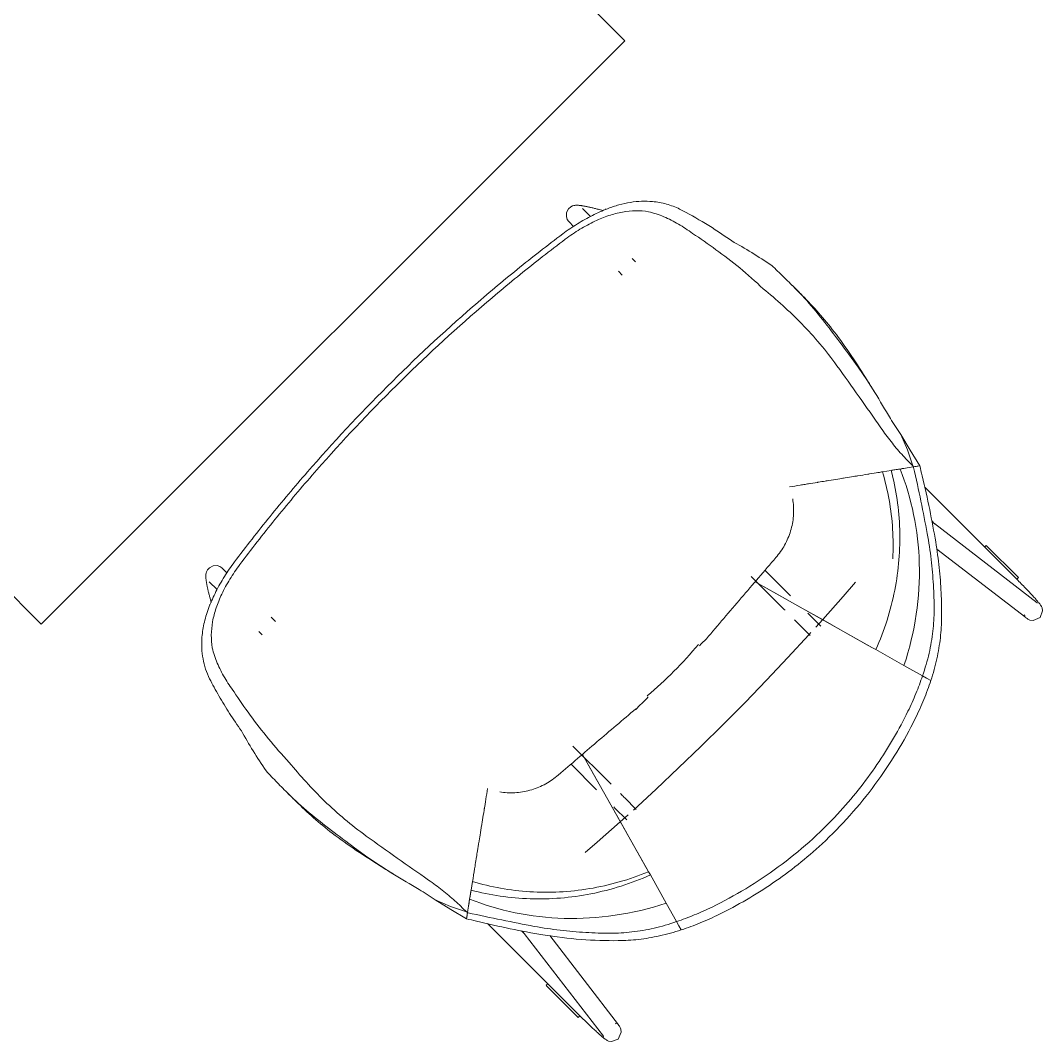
# Model space of a CAD drawing. Header units: millimetres. Extents: x 79795 to 317870, y -36033 to 97293.
# Drawn here: x 200325 to 201192, y 16444 to 17311 of the extents above; entities that cross this region are included whole.
import ezdxf

# ---------------------------------------------------------------- set-up
doc = ezdxf.new("R2010")
doc.units = ezdxf.units.MM
doc.header["$MEASUREMENT"] = 0
doc.layers.add('I-FURN', color=8, linetype='CONTINUOUS', lineweight=9)

msp = doc.modelspace()

# ---------------------------------------------------------------- linework, layer by layer
at = {"layer": 'I-FURN'}
for p, q in [((200837.6, 17293.55), (200342.63, 17788.53)), ((199847.65, 17293.55), (200342.63, 16798.58)), ((200342.63, 16798.58), (200837.6, 17293.55)), ((200788.22, 17147.78), (200788.05, 17144.33)), ((200788.22, 17147.78), (200789.8, 17150.86)), ((200789.8, 17150.86), (200791.72, 17152.56)), ((200791.72, 17152.56), (200793.24, 17153.33)), ((200793.24, 17153.33), (200794.35, 17153.67)), ((200794.35, 17153.67), (200795.2, 17153.84)), ((200795.2, 17153.84), (200795.88, 17153.92)), ((200795.88, 17153.92), (200796.46, 17153.95)), ((200796.46, 17153.95), (200796.98, 17153.96)), ((200796.98, 17153.96), (200797.46, 17153.95)), ((200797.46, 17153.95), (200797.93, 17153.93)), ((200797.93, 17153.93), (200798.39, 17153.9)), ((200798.39, 17153.9), (200798.85, 17153.86)), ((200798.85, 17153.86), (200799.32, 17153.81)), ((200799.32, 17153.81), (200799.79, 17153.75)), ((200799.79, 17153.75), (200800.28, 17153.69)), ((200800.28, 17153.69), (200800.78, 17153.62)), ((200800.78, 17153.62), (200801.29, 17153.54)), ((200801.29, 17153.54), (200801.82, 17153.46)), ((200808.43, 17144.39), (200801.74, 17151.09)), ((200801.82, 17153.46), (200802.36, 17153.37)), ((200802.36, 17153.37), (200802.92, 17153.27)), ((200802.92, 17153.27), (200803.49, 17153.17)), ((200803.49, 17153.17), (200804.07, 17153.06)), ((200804.07, 17153.06), (200804.67, 17152.94)), ((200804.67, 17152.94), (200805.29, 17152.82)), ((200805.29, 17152.82), (200805.91, 17152.69)), ((200805.91, 17152.69), (200806.55, 17152.55)), ((200806.55, 17152.55), (200807.2, 17152.41)), ((200807.2, 17152.41), (200807.86, 17152.27)), ((200807.86, 17152.27), (200808.53, 17152.12)), ((200808.53, 17152.12), (200809.22, 17151.96)), ((200809.22, 17151.96), (200809.91, 17151.8)), ((200809.91, 17151.8), (200810.6, 17151.63)), ((200810.6, 17151.63), (200811.31, 17151.46)), ((200811.31, 17151.46), (200812.02, 17151.29)), ((200812.02, 17151.29), (200812.73, 17151.11)), ((200812.73, 17151.11), (200813.45, 17150.93)), ((200813.45, 17150.93), (200814.17, 17150.74)), ((200814.17, 17150.74), (200814.89, 17150.55)), ((200814.89, 17150.55), (200815.61, 17150.36)), ((200815.61, 17150.36), (200815.81, 17150.31)), ((200819.21, 17149.4), (200815.81, 17150.31)), ((200821, 17150.38), (200821.14, 17150.88)), ((200788.05, 17144.33), (200788.86, 17141.9)), ((200788.86, 17141.9), (200789.8, 17140.47)), ((200789.8, 17140.47), (200790.42, 17139.77)), ((200790.42, 17139.77), (200794.21, 17135.99)), ((200846.82, 17106), (200843.93, 17108.89)), ((200832.27, 17097.93), (200835.5, 17094.69)), ((200985.64, 17079.92), (200979.7, 17085.86)), ((201027.44, 17027.76), (201035.6, 17016.45)), ((201035.6, 17016.45), (201042.77, 17005.78)), ((201042.77, 17005.78), (201049.61, 16995.17)), ((201071.62, 16959.38), (201077.34, 16946.42)), ((201079.75, 16946.08), (201071.62, 16959.38)), ((201077.34, 16946.42), (201081.87, 16932.91)), ((201087.87, 16932.77), (201079.75, 16946.08)), ((201071.02, 16930.14), (201077.05, 16931.12)), ((201082.45, 16932), (201081.87, 16932.91)), ((201082.45, 16932), (201087.83, 16932.87)), ((201087.81, 16932.86), (201082.48, 16932)), ((201082.48, 16932), (201082.57, 16931.52)), ((201087.23, 16932.77), (201082.51, 16932.01)), ((201056.07, 16927.72), (201063.46, 16928.92)), ((201063.46, 16928.92), (201066.7, 16929.44)), ((201066.7, 16929.44), (201071.02, 16930.14)), ((201165.79, 16840.93), (201091.84, 16914.89)), ((200980.25, 16903.2), (200980.05, 16904.69)), ((201097.97, 16886.12), (201100.64, 16883.46)), ((201100.16, 16883.89), (201098.99, 16884.67)), ((201187.42, 16816.67), (201100.16, 16883.89)), ((201102.14, 16862.16), (201177.65, 16804)), ((201142.81, 16863.9), (201144.18, 16865.26)), ((201171.49, 16838.05), (201144.23, 16865.31)), ((200483.62, 16844.46), (200482.85, 16842.94)), ((200485.32, 16846.38), (200483.62, 16844.46)), ((200488.4, 16847.96), (200485.32, 16846.38)), ((200488.4, 16847.96), (200491.85, 16848.13)), ((200491.85, 16848.13), (200494.28, 16847.32)), ((200494.28, 16847.32), (200495.71, 16846.38)), ((200495.71, 16846.38), (200496.41, 16845.76)), ((200500.19, 16841.97), (200496.41, 16845.76)), ((200978.17, 16822.5), (200956.49, 16844.18)), ((200482.23, 16839.72), (200482.22, 16839.2)), ((200482.22, 16839.2), (200482.23, 16838.72)), ((200482.26, 16840.3), (200482.23, 16839.72)), ((200482.23, 16838.72), (200482.25, 16838.25)), ((200482.25, 16838.25), (200482.28, 16837.79)), ((200482.34, 16840.98), (200482.26, 16840.3)), ((200482.28, 16837.79), (200482.32, 16837.33)), ((200482.32, 16837.33), (200482.37, 16836.86)), ((200482.5, 16841.82), (200482.34, 16840.98)), ((200482.37, 16836.86), (200482.43, 16836.38)), ((200482.43, 16836.38), (200482.49, 16835.9)), ((200482.49, 16835.9), (200482.56, 16835.4)), ((200482.85, 16842.94), (200482.5, 16841.82)), ((200482.56, 16835.4), (200482.64, 16834.89)), ((200944.9, 16838.8), (200971.93, 16811.77)), ((201166.01, 16840.71), (201165.79, 16840.93)), ((201170.07, 16836.64), (201165.8, 16840.91)), ((201167.01, 16839.71), (201166.01, 16840.71)), ((201168.01, 16838.71), (201167.01, 16839.71)), ((201168.99, 16837.71), (201168.01, 16838.71)), ((201169.98, 16836.72), (201168.99, 16837.71)), ((201170.95, 16835.73), (201169.98, 16836.72)), ((201171.44, 16838), (201170.07, 16836.64)), ((201171.91, 16834.75), (201170.95, 16835.73)), ((200482.64, 16834.89), (200482.72, 16834.36)), ((200482.72, 16834.36), (200482.81, 16833.82)), ((200482.81, 16833.82), (200482.91, 16833.26)), ((200482.91, 16833.26), (200483.01, 16832.69)), ((200483.01, 16832.69), (200483.12, 16832.11)), ((200483.12, 16832.11), (200483.24, 16831.51)), ((200483.24, 16831.51), (200483.36, 16830.89)), ((200483.36, 16830.89), (200483.49, 16830.27)), ((200483.49, 16830.27), (200483.63, 16829.63)), ((200483.63, 16829.63), (200483.77, 16828.98)), ((200483.77, 16828.98), (200483.91, 16828.32)), ((200483.91, 16828.32), (200484.06, 16827.64)), ((200484.06, 16827.64), (200484.22, 16826.96)), ((200484.22, 16826.96), (200484.38, 16826.27)), ((200484.38, 16826.27), (200484.55, 16825.58)), ((200485.09, 16834.44), (200491.79, 16827.75)), ((200964.94, 16825.11), (200948.22, 16834.53)), ((200948.22, 16834.53), (201047.8, 16778.43)), ((201033.16, 16833.98), (201022.73, 16821.91)), ((201172.87, 16833.77), (201171.91, 16834.75)), ((201173.81, 16832.81), (201172.87, 16833.77)), ((201174.74, 16831.85), (201173.81, 16832.81)), ((201175.65, 16830.91), (201174.74, 16831.85)), ((201176.54, 16829.98), (201175.65, 16830.91)), ((201177.42, 16829.07), (201176.54, 16829.98)), ((201178.28, 16828.18), (201177.42, 16829.07)), ((201179.11, 16827.3), (201178.28, 16828.18)), ((201179.93, 16826.44), (201179.11, 16827.3)), ((201180.72, 16825.6), (201179.93, 16826.44)), ((200484.55, 16825.58), (200484.72, 16824.87)), ((200484.72, 16824.87), (200484.89, 16824.16)), ((200484.89, 16824.16), (200485.07, 16823.45)), ((200485.07, 16823.45), (200485.25, 16822.73)), ((200485.25, 16822.73), (200485.44, 16822.01)), ((200485.44, 16822.01), (200485.63, 16821.29)), ((200485.63, 16821.29), (200485.82, 16820.56)), ((200485.82, 16820.56), (200485.87, 16820.37)), ((200485.87, 16820.37), (200486.78, 16816.97)), ((200986.38, 16813.03), (200964.94, 16825.11)), ((201022.73, 16821.91), (201005.58, 16802.53)), ((201181.48, 16824.79), (201180.72, 16825.6)), ((201182.22, 16823.99), (201181.48, 16824.79)), ((201182.94, 16823.22), (201182.22, 16823.99)), ((201183.62, 16822.48), (201182.94, 16823.22)), ((201184.28, 16821.76), (201183.62, 16822.48)), ((201184.91, 16821.07), (201184.28, 16821.76)), ((201185.51, 16820.41), (201184.91, 16821.07)), ((201186.08, 16819.77), (201185.51, 16820.41)), ((201186.62, 16819.16), (201186.08, 16819.77)), ((201187.13, 16818.58), (201186.62, 16819.16)), ((201187.61, 16818.03), (201187.13, 16818.58)), ((201188.05, 16817.5), (201187.61, 16818.03)), ((200485.3, 16815.04), (200485.8, 16815.17)), ((200972.66, 16811.04), (200971.93, 16811.77)), ((200973.48, 16810.22), (200972.66, 16811.04)), ((201005.94, 16802.01), (200986.38, 16813.03)), ((201187.47, 16816.63), (201187.42, 16816.67)), ((201187.62, 16816.52), (201187.47, 16816.63)), ((201187.68, 16816.48), (201187.62, 16816.52)), ((201188.47, 16817.01), (201188.05, 16817.5)), ((201188.86, 16816.53), (201188.47, 16817.01)), ((201189.23, 16816.07), (201188.86, 16816.53)), ((201189.57, 16815.63), (201189.23, 16816.07)), ((201189.9, 16815.19), (201189.57, 16815.63)), ((201189.83, 16804.17), (201191.92, 16809.83)), ((201190.23, 16814.72), (201189.9, 16815.19)), ((201190.57, 16814.19), (201190.23, 16814.72)), ((201190.96, 16813.49), (201190.57, 16814.19)), ((201191.45, 16812.34), (201190.96, 16813.49)), ((201191.92, 16809.83), (201191.45, 16812.34)), ((200541.49, 16800.67), (200537.81, 16804.35)), ((200982.19, 16801.51), (200981.45, 16802.25)), ((200982.92, 16800.78), (200982.19, 16801.51)), ((200983.64, 16800.06), (200982.92, 16800.78)), ((200992.9, 16807.77), (200993.5, 16807.17)), ((201003.79, 16796.88), (200993.5, 16807.17)), ((201005.58, 16802.53), (200999.53, 16795.81)), ((201022.64, 16792.6), (201005.94, 16802.01)), ((201176.64, 16806.2), (201176.4, 16806.49)), ((201176.81, 16805.98), (201176.64, 16806.2)), ((201176.93, 16805.82), (201176.81, 16805.98)), ((201177.86, 16803.84), (201177.65, 16804)), ((201178.3, 16803.51), (201177.86, 16803.84)), ((201178.77, 16803.19), (201178.3, 16803.51)), ((201179.32, 16802.84), (201178.77, 16803.19)), ((201180.04, 16802.44), (201179.32, 16802.84)), ((201181.26, 16801.94), (201180.04, 16802.44)), ((201184.01, 16801.53), (201181.26, 16801.94)), ((201189.83, 16804.17), (201184.01, 16801.53)), ((200527.29, 16792.25), (200530.17, 16789.36)), ((200984.34, 16799.36), (200983.64, 16800.06)), ((200985.02, 16798.68), (200984.34, 16799.36)), ((200985.02, 16798.68), (200994.87, 16788.83)), ((201035.59, 16785.31), (201022.64, 16792.6)), ((200975.92, 16770.09), (200993.65, 16789.33)), ((200993.65, 16789.33), (200995.43, 16791.29)), ((201044.12, 16780.5), (201035.59, 16785.31)), ((201047.8, 16778.43), (201044.12, 16780.5)), ((201050.51, 16776.9), (201047.8, 16778.43)), ((201047.8, 16778.43), (201050.51, 16776.9)), ((201074.39, 16763.45), (201050.51, 16776.9)), ((201050.51, 16776.9), (201074.39, 16763.45)), ((200957.88, 16750.99), (200975.92, 16770.09)), ((201090.1, 16754.59), (201074.39, 16763.45)), ((201074.39, 16763.45), (201090.1, 16754.59)), ((200939.56, 16732.04), (200957.88, 16750.99)), ((201090.1, 16754.59), (201093.62, 16752.61)), ((201090.1, 16754.59), (201093.62, 16752.61)), ((201093.62, 16752.61), (201097.12, 16750.64)), ((201093.62, 16752.61), (201097.12, 16750.64)), ((200921, 16713.28), (200939.56, 16732.04)), ((200846.92, 16726.61), (200846.63, 16725.82)), ((200902.22, 16694.74), (200921, 16713.28)), ((200824.41, 16664.25), (200793.59, 16695.07)), ((200801.65, 16687.96), (200811.07, 16671.24)), ((200857.75, 16588.38), (200801.65, 16687.96)), ((200883.26, 16676.46), (200902.22, 16694.74)), ((200792, 16679.69), (200813.68, 16658.01)), ((200811.07, 16671.24), (200823.15, 16649.8)), ((200864.14, 16658.45), (200883.26, 16676.46)), ((200824.41, 16664.25), (200825.23, 16663.43)), ((200825.23, 16663.43), (200826.05, 16662.61)), ((200550.32, 16656.48), (200556.26, 16650.54)), ((200731.49, 16656.13), (200732.98, 16655.93)), ((200834.01, 16654.65), (200834.76, 16653.9)), ((200834.76, 16653.9), (200835.49, 16653.17)), ((200835.49, 16653.17), (200836.2, 16652.46)), ((200844.89, 16640.74), (200864.14, 16658.45)), ((200823.15, 16649.8), (200834.17, 16630.23)), ((200836.2, 16652.46), (200836.9, 16651.76)), ((200836.9, 16651.76), (200837.5, 16651.16)), ((200847.35, 16641.31), (200837.5, 16651.16)), ((200829.01, 16642.67), (200828.33, 16643.36)), ((200829.01, 16642.67), (200839.3, 16632.39)), ((200833.65, 16630.6), (200840.37, 16636.65)), ((200814.27, 16613.45), (200833.65, 16630.6)), ((200834.17, 16630.23), (200843.58, 16613.54)), ((200804, 16604.57), (200814.27, 16613.45)), ((200843.58, 16613.54), (200850.87, 16600.59)), ((200619.73, 16600.58), (200608.42, 16608.74)), ((200630.4, 16593.41), (200619.73, 16600.58)), ((200641.01, 16586.57), (200630.4, 16593.41)), ((200850.87, 16600.59), (200855.68, 16592.06)), ((200855.68, 16592.06), (200857.75, 16588.38)), ((200857.75, 16588.38), (200859.28, 16585.67)), ((200859.28, 16585.67), (200857.75, 16588.38)), ((200859.28, 16585.67), (200872.73, 16561.79)), ((200872.73, 16561.79), (200859.28, 16585.67)), ((200707.26, 16572.72), (200708.46, 16580.11)), ((200706.03, 16565.16), (200706.73, 16569.48)), ((200706.73, 16569.48), (200707.26, 16572.72)), ((200689.75, 16558.84), (200676.8, 16564.56)), ((200676.8, 16564.56), (200690.1, 16556.43)), ((200703.27, 16554.31), (200689.75, 16558.84)), ((200705.06, 16559.13), (200706.03, 16565.16)), ((200872.73, 16561.79), (200881.59, 16546.08)), ((200881.59, 16546.08), (200872.73, 16561.79)), ((200690.1, 16556.43), (200703.41, 16548.31)), ((200704.18, 16553.73), (200703.27, 16554.31)), ((200703.31, 16548.35), (200704.18, 16553.73)), ((200704.18, 16553.7), (200703.31, 16548.37)), ((200704.17, 16553.67), (200703.31, 16548.37)), ((200704.66, 16553.61), (200704.18, 16553.7)), ((200721.29, 16544.34), (200795.25, 16470.39)), ((200883.57, 16542.56), (200881.59, 16546.08)), ((200883.57, 16542.56), (200881.59, 16546.08)), ((200885.54, 16539.06), (200883.57, 16542.56)), ((200885.54, 16539.06), (200883.57, 16542.56)), ((200752.75, 16535.51), (200750.05, 16538.21)), ((200752.29, 16536.02), (200751.51, 16537.19)), ((200752.29, 16536.02), (200819.5, 16448.76)), ((200832.18, 16458.52), (200773.94, 16534.13)), ((200770.87, 16491.95), (200798.13, 16464.69)), ((200770.92, 16492), (200772.28, 16493.37)), ((200795.24, 16470.41), (200799.54, 16466.1)), ((200795.47, 16470.16), (200795.25, 16470.39)), ((200796.47, 16469.17), (200795.47, 16470.16)), ((200797.47, 16468.17), (200796.47, 16469.17)), ((200798.47, 16467.18), (200797.47, 16468.17)), ((200799.54, 16466.1), (200798.18, 16464.74)), ((200799.46, 16466.2), (200798.47, 16467.18)), ((200800.45, 16465.23), (200799.46, 16466.2)), ((200801.43, 16464.26), (200800.45, 16465.23)), ((200802.41, 16463.31), (200801.43, 16464.26)), ((200803.37, 16462.37), (200802.41, 16463.31)), ((200804.33, 16461.44), (200803.37, 16462.37)), ((200805.27, 16460.53), (200804.33, 16461.44)), ((200806.2, 16459.64), (200805.27, 16460.53)), ((200807.11, 16458.76), (200806.2, 16459.64)), ((200808, 16457.9), (200807.11, 16458.76)), ((200808.88, 16457.07), (200808, 16457.9)), ((200809.74, 16456.25), (200808.88, 16457.07)), ((200810.58, 16455.46), (200809.74, 16456.25)), ((200811.39, 16454.7), (200810.58, 16455.46)), ((200812.19, 16453.96), (200811.39, 16454.7)), ((200812.95, 16453.24), (200812.19, 16453.96)), ((200829.98, 16459.54), (200829.69, 16459.77)), ((200830.2, 16459.37), (200829.98, 16459.54)), ((200830.36, 16459.25), (200830.2, 16459.37)), ((200832.34, 16458.32), (200832.18, 16458.52)), ((200832.66, 16457.88), (200832.34, 16458.32)), ((200832.99, 16457.41), (200832.66, 16457.88)), ((200833.34, 16456.86), (200832.99, 16457.41)), ((200833.74, 16456.14), (200833.34, 16456.86)), ((200834.24, 16454.92), (200833.74, 16456.14)), ((200834.65, 16452.17), (200834.24, 16454.92)), ((200813.7, 16452.55), (200812.95, 16453.24)), ((200814.42, 16451.9), (200813.7, 16452.55)), ((200815.11, 16451.27), (200814.42, 16451.9)), ((200815.77, 16450.67), (200815.11, 16451.27)), ((200816.41, 16450.1), (200815.77, 16450.67)), ((200817.02, 16449.56), (200816.41, 16450.1)), ((200817.6, 16449.05), (200817.02, 16449.56)), ((200818.15, 16448.57), (200817.6, 16449.05)), ((200818.67, 16448.12), (200818.15, 16448.57)), ((200819.17, 16447.71), (200818.67, 16448.12)), ((200819.65, 16447.32), (200819.17, 16447.71)), ((200819.54, 16448.71), (200819.5, 16448.76)), ((200819.66, 16448.56), (200819.54, 16448.71)), ((200820.1, 16446.95), (200819.65, 16447.32)), ((200819.7, 16448.5), (200819.66, 16448.56)), ((200820.55, 16446.61), (200820.1, 16446.95)), ((200820.99, 16446.28), (200820.55, 16446.61)), ((200821.46, 16445.95), (200820.99, 16446.28)), ((200821.99, 16445.61), (200821.46, 16445.95)), ((200822.69, 16445.22), (200821.99, 16445.61)), ((200823.84, 16444.72), (200822.69, 16445.22)), ((200832.01, 16446.35), (200826.35, 16444.26)), ((200832.01, 16446.35), (200834.65, 16452.17)), ((200826.35, 16444.26), (200823.84, 16444.72))]:
    msp.add_line(p, q, dxfattribs=at)
msp.add_arc((200612.49, 17023.69), 376.15, 310.47067, 319.87406, dxfattribs=at)
for centre, major_axis, ratio, start_param, end_param in [((196766.86, 15278.67), (4235.43, -4235.43), 0.743145, 1.263009, 1.26499), ((196523.29, 14224.32), (-3756.55, -3756.55), 0.981627, 2.896316, 2.901258), ((201588.81, 16892.65), (411.51, -411.51), 0.743145, 3.994777, 4.011317), ((202357.51, 20869.32), (4235.43, -4235.43), 0.743145, 5.018195, 5.020176), ((203411.85, 21112.88), (-3756.55, -3756.55), 0.981627, 0.240335, 0.245277), ((200743.53, 16047.37), (411.51, -411.51), 0.743145, 2.271868, 2.288409)]:
    msp.add_ellipse(centre, major_axis=major_axis, ratio=ratio, start_param=start_param, end_param=end_param, dxfattribs=at)
for points, knots in [([(200822.83, 17151.01), (200826.14, 17152.29), (200832.69, 17154.47), (200845.63, 17157.32), (200859.24, 17157.83), (200873.05, 17155.25), (200880.49, 17152.47), (200884.1, 17150.74)], [-1, -1, -1, -1, -0.85, -0.7, -0.4, -0.2, 0, 0, 0, 0]), ([(200506.56, 16851.24), (200516.34, 16864.25), (200536.42, 16889.97), (200578.75, 16940.36), (200635.27, 17000.91), (200695.81, 17057.43), (200746.2, 17099.75), (200771.93, 17119.83), (200784.93, 17129.62)], [-1, -1, -1, -1, -0.875, -0.75, -0.5, -0.25, -0.125, 0, 0, 0, 0]), ([(200787.16, 17125.12), (200774.25, 17115.42), (200748.73, 17095.51), (200698.75, 17053.54), (200638.69, 16997.48), (200582.64, 16937.43), (200540.66, 16887.44), (200520.75, 16861.92), (200511.06, 16849.02)], [-1, -1, -1, -1, -0.875, -0.75, -0.5, -0.25, -0.125, 0, 0, 0, 0]), ([(201064.91, 16853.97), (201065.34, 16862.43), (201065.17, 16887.71), (201060.74, 16912.18), (201056.07, 16927.72)], [0.4999878, 0.4999878, 0.4999878, 0.4999878, 0.6666667, 1, 1, 1, 1]), ([(200986.32, 16916.43), (200987.72, 16916.65), (200990.41, 16917.09), (200993.07, 16917.52), (200994.36, 16917.73)], [-0.93070121, -0.93070121, -0.93070121, -0.93070121, -0.89285714, -0.85714286, -0.85714286, -0.85714286, -0.85714286]), ([(200993.24, 16917.55), (200995.86, 16917.97), (200998.73, 16918.43), (201001.54, 16918.89), (201001.82, 16918.94)], [-0.85714286, -0.85714286, -0.85714286, -0.85714286, -0.78571429, -0.77790979, -0.77790979, -0.77790979, -0.77790979]), ([(201001.83, 16918.94), (201001.88, 16918.94), (201003.81, 16919.26), (201006.34, 16919.67), (201008.77, 16920.06), (201009.37, 16920.16)], [-0.78716796, -0.78716796, -0.78716796, -0.78716796, -0.78571429, -0.73214286, -0.71428571, -0.71428571, -0.71428571, -0.71428571]), ([(200485.17, 16813.35), (200483.46, 16808.94), (200480.71, 16800.24), (200478.29, 16785.23), (200478.97, 16771.92), (200481.93, 16760.33), (200484.14, 16754.79), (200485.44, 16752.08)], [0, 0, 0, 0, 0.2, 0.4, 0.7, 0.85, 1, 1, 1, 1]), ([(200911.66, 16558.43), (200921.32, 16563.12), (200940.37, 16573.5), (200968.06, 16591.95), (200994.24, 16613.19), (201023.26, 16641.67), (201047.09, 16671.64), (201065.85, 16701.51), (201074, 16716.79), (201077.75, 16724.52)], [-1, -1, -1, -1, -0.861111, -0.722222, -0.583333, -0.444444, -0.222222, -0.111111, 0, 0, 0, 0]), ([(201083.9, 16718.36), (201079.19, 16708.72), (201068.76, 16689.69), (201050.26, 16662.05), (201029, 16635.91), (201000.53, 16606.9), (200970.6, 16583.05), (200940.77, 16564.23), (200925.53, 16556.05), (200917.82, 16552.27)], [-1, -1, -1, -1, -0.861111, -0.722222, -0.583333, -0.444444, -0.222222, -0.111111, 0, 0, 0, 0]), ([(200710.8, 16594.57), (200710.72, 16594.08), (200710.51, 16592.8), (200710.32, 16591.62), (200710.21, 16590.91)], [0.65678994, 0.65678994, 0.65678994, 0.65678994, 0.67857143, 0.71428571, 0.71428571, 0.71428571, 0.71428571]), ([(200708.46, 16580.11), (200708.54, 16580.64), (200708.81, 16582.3), (200709.46, 16586.31), (200710, 16589.65), (200710.24, 16591.11)], [-1, -1, -1, -1, -0.8928571, -0.7857143, -0.7142857, -0.7142857, -0.7142857, -0.7142857])]:
    msp.add_open_spline(points, degree=3, knots=knots, dxfattribs=at)
for points in [[(200784.93, 17129.62), (200789.04, 17132.69), (200797.32, 17138.38), (200810.1, 17145.58), (200818.57, 17149.36), (200822.83, 17151.01)], [(200857.76, 17148.42), (200854.22, 17149.03), (200847, 17149.58), (200835.65, 17148.48), (200823.97, 17145.45), (200816.15, 17142.27), (200812.21, 17140.39)], [(200895.08, 17130), (200891.16, 17132.93), (200883.18, 17138.19), (200870.82, 17144.57), (200862.18, 17147.35), (200857.76, 17148.42)], [(200884.1, 17150.74), (200891.34, 17147.05), (200905.96, 17138.81), (200920.84, 17128.96), (200928.33, 17123.64)], [(200812.21, 17140.39), (200807.95, 17138.36), (200799.51, 17133.78), (200791.24, 17128.18), (200787.16, 17125.12)], [(200955.01, 17083.12), (200948.42, 17089.32), (200935.15, 17101.1), (200914.86, 17116.53), (200901.64, 17125.73), (200895.08, 17130)], [(200928.33, 17123.64), (200934.01, 17120.54), (200945.36, 17113.94), (200956.65, 17106.59), (200962.27, 17102.73)], [(200962.27, 17102.73), (200965.54, 17099.69), (200972.06, 17093.46), (200978.58, 17086.99), (200981.85, 17083.71)], [(201017.48, 17017.8), (201012.88, 17024.17), (201003.34, 17036.45), (200987.94, 17053.48), (200971.71, 17069.03), (200960.63, 17078.58), (200955.01, 17083.12)], [(200981.85, 17083.71), (200987.33, 17078.19), (200997.79, 17066.48), (201012.75, 17047.51), (201022.52, 17034.38), (201027.44, 17027.76)], [(200988.16, 17077.39), (200986.07, 17079.5), (200983.97, 17081.59), (200981.86, 17083.68)], [(201015.16, 17046.62), (201010.9, 17052.05), (201002.18, 17062.64), (200992.93, 17072.59), (200988.16, 17077.39)], [(201043.5, 17005.05), (201038.97, 17012.26), (201029.8, 17026.49), (201020.16, 17040.06), (201015.16, 17046.62)], [(201054.84, 16965.02), (201048.7, 16973.88), (201036.34, 16991.54), (201023.79, 17009.07), (201017.48, 17017.8)], [(201081.87, 16932.91), (201078.67, 16935.97), (201072.38, 16942.46), (201063.34, 16953.28), (201057.61, 16961.02), (201054.84, 16965.02)], [(201062.84, 16973.02), (201064.23, 16970.66), (201067.09, 16966.03), (201070.09, 16961.57), (201071.62, 16959.38)], [(201071.02, 16930.14), (201072.13, 16930.32), (201073.64, 16930.57), (201075.54, 16930.88)], [(201075.55, 16930.88), (201077.45, 16931.19), (201079.75, 16931.56), (201082.45, 16932)], [(201087.22, 16932.77), (201085.37, 16932.47), (201083.65, 16932.19), (201082.51, 16932.01)], [(201082.57, 16931.52), (201084.78, 16921.82), (201088.87, 16902.72), (201092.47, 16884.34), (201094.17, 16875.37)], [(201016.62, 16921.33), (201018.88, 16921.7), (201021.08, 16922.06), (201023.22, 16922.4)], [(201022.59, 16922.3), (201025.14, 16922.71), (201027.62, 16923.11), (201029.97, 16923.5)], [(201029.95, 16923.49), (201031.83, 16923.8), (201033.64, 16924.09), (201035.38, 16924.37)], [(201034.98, 16924.31), (201038.17, 16924.82), (201040.97, 16925.28), (201043.61, 16925.71)], [(201043.69, 16925.72), (201044.23, 16925.81), (201044.76, 16925.89), (201045.27, 16925.97)], [(201045.07, 16925.94), (201047.98, 16926.41), (201052.86, 16927.2), (201055.37, 16927.61), (201056.07, 16927.72)], [(201050.51, 16776.9), (201057.8, 16793.17), (201068.51, 16827.04), (201072.7, 16879.05), (201067.74, 16912.74), (201063.46, 16928.92)], [(201063.46, 16928.92), (201064.36, 16929.07), (201065.44, 16929.24), (201066.7, 16929.44)], [(201066.7, 16929.44), (201067.96, 16929.65), (201069.4, 16929.88), (201071.02, 16930.14)], [(201074.39, 16763.45), (201083.97, 16792.15), (201092.38, 16851.08), (201080.82, 16905.55), (201071.02, 16930.14)], [(201101.33, 16868.22), (201099.81, 16877.12), (201096.41, 16895.44), (201092.1, 16914.63), (201089.68, 16924.41)], [(200977.24, 16914.95), (200980.31, 16915.45), (200983.33, 16915.94), (200986.32, 16916.42)], [(201008.5, 16920.02), (201011.28, 16920.47), (201013.99, 16920.91), (201016.63, 16921.33)], [(200965.76, 16854.98), (200968.6, 16858.26), (200973.57, 16865.41), (200978.65, 16877.41), (200981.09, 16890.2), (200980.85, 16898.91), (200980.25, 16903.2)], [(201094.17, 16875.37), (201095.49, 16867.96), (201097.67, 16853.28), (201099.54, 16831.7), (201099.95, 16817.54), (201099.93, 16810.52)], [(201106.28, 16804.17), (201106.35, 16811.11), (201106.08, 16825.11), (201104.48, 16846.42), (201102.52, 16860.91), (201101.33, 16868.22)], [(200906.84, 16786.02), (200916.67, 16797.64), (200936.33, 16820.75), (200955.96, 16843.61), (200965.76, 16854.98)], [(200506.56, 16851.24), (200503.49, 16847.14), (200497.8, 16838.86), (200490.6, 16826.08), (200486.82, 16817.6), (200485.17, 16813.35)], [(200495.79, 16823.97), (200497.82, 16828.23), (200502.4, 16836.67), (200508, 16844.93), (200511.06, 16849.02)], [(200487.76, 16778.42), (200487.15, 16781.96), (200486.6, 16789.18), (200487.7, 16800.53), (200490.73, 16812.21), (200493.91, 16820.02), (200495.79, 16823.97)], [(201099.93, 16810.52), (201099.95, 16804.64), (201099.23, 16792.63), (201096.07, 16773.85), (201092.34, 16761.06), (201090.1, 16754.59)], [(201097.12, 16750.64), (201099.17, 16756.84), (201102.6, 16769.09), (201105.53, 16787.07), (201106.26, 16798.55), (201106.28, 16804.17)], [(200901, 16780.19), (200902.94, 16782.13), (200904.89, 16784.08), (200906.84, 16786.02)], [(200506.18, 16741.1), (200503.26, 16745.01), (200498, 16752.98), (200491.63, 16765.3), (200488.84, 16773.98), (200487.76, 16778.42)], [(200485.44, 16752.08), (200487.94, 16747.31), (200493.28, 16737.66), (200502.14, 16722.72), (200508.95, 16712.81), (200512.54, 16707.85)], [(201077.75, 16724.52), (201080.19, 16729.56), (201084.71, 16739.63), (201088.44, 16749.63), (201090.1, 16754.59)], [(201097.12, 16750.64), (201095.38, 16745.32), (201091.41, 16734.59), (201086.55, 16723.78), (201083.9, 16718.36)], [(200553.06, 16681.17), (200546.86, 16687.76), (200535.08, 16701.03), (200519.65, 16721.31), (200510.45, 16734.53), (200506.18, 16741.1)], [(200846.63, 16725.82), (200850.27, 16729.46), (200853.92, 16733.1), (200857.56, 16736.75)], [(200781.2, 16670.42), (200792.04, 16679.76), (200813.83, 16698.48), (200835.85, 16717.23), (200846.92, 16726.61)], [(200512.54, 16707.85), (200515.63, 16702.18), (200522.22, 16690.85), (200529.58, 16679.55), (200533.45, 16673.91)], [(200618.38, 16618.7), (200612.01, 16623.29), (200599.73, 16632.84), (200582.7, 16648.24), (200567.15, 16664.47), (200557.6, 16675.55), (200553.06, 16681.17)], [(200552.47, 16654.33), (200549.18, 16657.6), (200542.72, 16664.12), (200536.49, 16670.64), (200533.45, 16673.91)], [(200732.98, 16655.93), (200737.26, 16655.33), (200745.96, 16655.08), (200758.75, 16657.53), (200770.75, 16662.6), (200777.91, 16667.58), (200781.2, 16670.42)], [(200608.42, 16608.74), (200601.8, 16613.66), (200588.67, 16623.43), (200569.7, 16638.38), (200557.99, 16648.85), (200552.47, 16654.33)], [(200552.5, 16654.32), (200554.59, 16652.21), (200556.68, 16650.11), (200558.79, 16648.02)], [(200719.75, 16649.86), (200720.24, 16652.85), (200720.73, 16655.87), (200721.22, 16658.94)], [(200558.79, 16648.02), (200563.59, 16643.25), (200573.54, 16634), (200584.13, 16625.28), (200589.55, 16621.02)], [(200719.75, 16649.86), (200719.32, 16647.15), (200718.88, 16644.48), (200718.45, 16641.83)], [(200717.24, 16634.36), (200717.69, 16637.09), (200718.13, 16639.85), (200718.59, 16642.67)], [(200714.84, 16619.54), (200715.27, 16622.18), (200715.71, 16624.91), (200716.16, 16627.67)], [(200717.24, 16634.36), (200716.83, 16631.8), (200716.42, 16629.28), (200716.02, 16626.81)], [(200589.55, 16621.02), (200596.12, 16616.02), (200609.69, 16606.38), (200623.92, 16597.21), (200631.12, 16592.68)], [(200671.16, 16581.34), (200662.3, 16587.48), (200644.64, 16599.84), (200627.11, 16612.39), (200618.38, 16618.7)], [(200714.84, 16619.54), (200714.48, 16617.29), (200714.12, 16615.09), (200713.78, 16612.96)], [(200712.69, 16606.23), (200713.07, 16608.58), (200713.46, 16611.03), (200713.88, 16613.59)], [(200710.8, 16594.58), (200711.13, 16596.62), (200711.49, 16598.84), (200711.87, 16601.2)], [(200712.69, 16606.23), (200712.38, 16604.34), (200712.09, 16602.53), (200711.81, 16600.8)], [(200707.26, 16572.72), (200723.44, 16568.44), (200757.13, 16563.48), (200809.13, 16567.66), (200843, 16578.38), (200859.28, 16585.67)], [(200708.46, 16580.11), (200724, 16575.44), (200756.63, 16569.54), (200807.72, 16572.05), (200841.44, 16581.63), (200857.75, 16588.38)], [(200703.27, 16554.31), (200700.21, 16557.5), (200693.72, 16563.8), (200682.9, 16572.84), (200675.16, 16578.57), (200671.16, 16581.34)], [(200663.16, 16573.34), (200665.51, 16571.95), (200670.15, 16569.09), (200674.61, 16566.09), (200676.8, 16564.56)], [(200706.73, 16569.48), (200706.53, 16568.22), (200706.3, 16566.78), (200706.03, 16565.16)], [(200707.26, 16572.72), (200707.11, 16571.82), (200706.94, 16570.74), (200706.73, 16569.48)], [(200705.3, 16560.63), (200704.99, 16558.73), (200704.62, 16556.43), (200704.18, 16553.73)], [(200706.03, 16565.16), (200705.86, 16564.05), (200705.61, 16562.54), (200705.3, 16560.64)], [(200706.03, 16565.16), (200730.62, 16555.36), (200785.1, 16543.8), (200844.03, 16552.21), (200872.73, 16561.79)], [(200881.59, 16546.08), (200886.55, 16547.74), (200896.55, 16551.47), (200906.62, 16555.99), (200911.66, 16558.43)], [(200703.31, 16548.37), (200703.66, 16550.47), (200703.94, 16552.24), (200704.17, 16553.67)], [(200760.81, 16542.01), (200751.82, 16543.71), (200733.44, 16547.31), (200714.35, 16551.41), (200704.66, 16553.61)], [(200917.82, 16552.27), (200912.4, 16549.63), (200901.58, 16544.77), (200890.86, 16540.8), (200885.54, 16539.06)], [(200711.77, 16546.5), (200721.5, 16544.09), (200740.64, 16539.79), (200759.01, 16536.38), (200767.96, 16534.85)], [(200825.65, 16536.25), (200818.64, 16536.23), (200804.49, 16536.63), (200782.87, 16538.51), (200768.2, 16540.69), (200760.81, 16542.01)], [(200881.59, 16546.08), (200875.12, 16543.84), (200862.33, 16540.1), (200843.54, 16536.95), (200831.54, 16536.23), (200825.65, 16536.25)], [(200767.96, 16534.85), (200778.97, 16533.07), (200800.65, 16530.47), (200821.66, 16529.77), (200832, 16529.89)], [(200832, 16529.89), (200837.63, 16529.92), (200849.11, 16530.65), (200867.09, 16533.58), (200879.34, 16537.01), (200885.54, 16539.06)]]:
    msp.add_open_spline(points, degree=3, dxfattribs=at)

doc.saveas('drawing.dxf')
